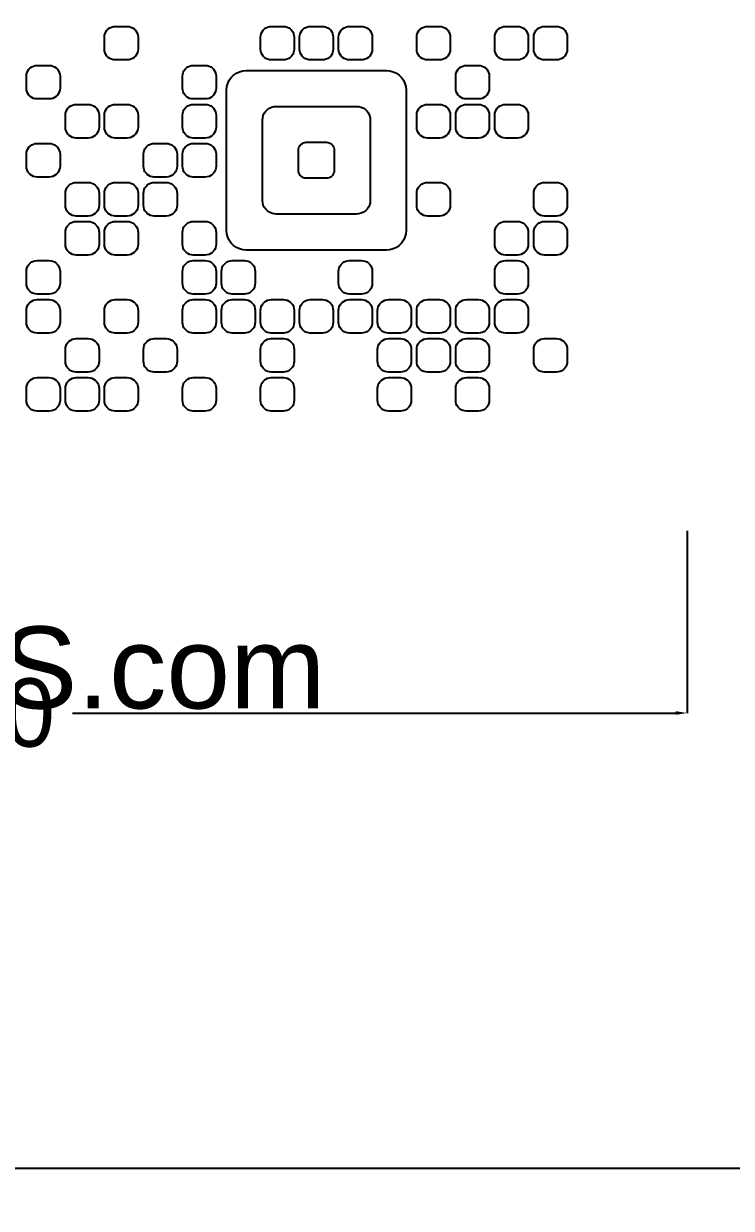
# Model space of a CAD drawing. Header units: metres. Extents: x -4.9 to 92.2, y -33 to 55.
# Drawn here: x 42.93 to 58.47, y -0.88 to 25.14 of the extents above; entities that cross this region are included whole.
import ezdxf
from ezdxf.enums import TextEntityAlignment as Align

# ---------------------------------------------------------------- set-up
doc = ezdxf.new("R2010")
doc.units = ezdxf.units.M
for name, color, linetype in [('CARD', 7, 'Continuous'), ('ENGRAVE', 1, 'Continuous'), ('QR_ALIGN', 1, 'Continuous'), ('QR_DATA', 1, 'Continuous')]:
    doc.layers.add(name, color=color, linetype=linetype)
doc.styles.add('BRAND', font='Arial')
doc.dimstyles.get("Standard").update_dxf_attribs({"dimtxt": 2.5, "dimasz": 2.5, "dimexe": 1.25, "dimexo": 0.625, "dimtad": 1, "dimcen": 2.5, "dimazin": 3, "dimtfac": 1, "dimtmove": 0, "dimatfit": 3})

# ---------------------------------------------------------------- blocks, each defined once
blk = doc.blocks.new('_CLOSEDFILLED')
at = {"color": 0, "linetype": 'BYBLOCK'}
blk.add_solid([(-1, 0.16), (0, 0), (-1, -0.16)], dxfattribs=at)
blk = doc.blocks.new('*D1')
for p, q in [((0, 0), (0, -6)), ((85, 0), (85, -6)), ((0.25, -6), (40.7, -6)), ((44.3, -6), (84.75, -6))]:
    blk.add_line(p, q)
at = {"layer": 'Defpoints'}
for p in [(0, 0), (85, 0), (0, -6)]:
    blk.add_point(p, dxfattribs=at)
at = {"xscale": 0.25, "yscale": 0.25, "rotation": 180}
blk.add_blockref('_CLOSEDFILLED', (0, -6), dxfattribs=at)
at = {"xscale": 0.25, "yscale": 0.25}
blk.add_blockref('_CLOSEDFILLED', (85, -6), dxfattribs=at)
at = {"insert": (42.5, -6), "char_height": 1.8, "attachment_point": 5}
blk.add_mtext('85', dxfattribs=at)
blk = doc.blocks.new('*D3')
for p, q in [((27.5, 14), (27.5, 10)), ((57.5, 14), (57.5, 10)), ((27.75, 10), (41, 10)), ((44, 10), (57.25, 10))]:
    blk.add_line(p, q)
at = {"layer": 'Defpoints'}
for p in [(27.5, 14), (57.5, 14), (27.5, 10)]:
    blk.add_point(p, dxfattribs=at)
at = {"xscale": 0.25, "yscale": 0.25, "rotation": 180}
blk.add_blockref('_CLOSEDFILLED', (27.5, 10), dxfattribs=at)
at = {"xscale": 0.25, "yscale": 0.25}
blk.add_blockref('_CLOSEDFILLED', (57.5, 10), dxfattribs=at)
at = {"insert": (42.5, 10), "char_height": 1.5, "attachment_point": 5}
blk.add_mtext('30', dxfattribs=at)

msp = doc.modelspace()

# ---------------------------------------------------------------- linework, layer by layer
at = {"layer": 'CARD'}
msp.add_lwpolyline([(82.5, 55), (2.5, 55), (2.066, 54.962), (1.645, 54.849), (1.25, 54.665), (0.893, 54.415), (0.585, 54.107), (0.335, 53.75), (0.151, 53.355), (0.038, 52.934), (0, 52.5), (0, 2.5), (0.038, 2.066), (0.151, 1.645), (0.335, 1.25), (0.585, 0.893), (0.893, 0.585), (1.25, 0.335), (1.645, 0.151), (2.066, 0.038), (2.5, 0), (82.5, 0)], dxfattribs=at)
at = {"layer": 'QR_ALIGN'}
for points in [[(50.9, 24.114), (50.974, 24.108), (51.047, 24.088), (51.114, 24.057), (51.175, 24.014), (51.228, 23.961), (51.271, 23.9), (51.303, 23.832), (51.322, 23.76), (51.329, 23.686), (51.329, 20.6), (51.322, 20.526), (51.303, 20.453), (51.271, 20.386), (51.228, 20.325), (51.175, 20.272), (51.114, 20.229), (51.047, 20.197), (50.974, 20.178), (50.9, 20.171), (47.814, 20.171), (47.74, 20.178), (47.668, 20.197), (47.6, 20.229), (47.539, 20.272), (47.486, 20.325), (47.443, 20.386), (47.412, 20.453), (47.392, 20.526), (47.386, 20.6), (47.386, 23.686), (47.392, 23.76), (47.412, 23.832), (47.443, 23.9), (47.486, 23.961), (47.539, 24.014), (47.6, 24.057), (47.668, 24.088), (47.74, 24.108), (47.814, 24.114)], [(50.24, 23.326), (50.292, 23.321), (50.343, 23.308), (50.39, 23.286), (50.433, 23.256), (50.47, 23.219), (50.5, 23.176), (50.522, 23.128), (50.535, 23.078), (50.54, 23.026), (50.54, 21.26), (50.535, 21.208), (50.522, 21.157), (50.5, 21.11), (50.47, 21.067), (50.433, 21.03), (50.39, 21), (50.343, 20.978), (50.292, 20.965), (50.24, 20.96), (48.474, 20.96), (48.422, 20.965), (48.372, 20.978), (48.324, 21), (48.281, 21.03), (48.244, 21.067), (48.214, 21.11), (48.192, 21.157), (48.179, 21.208), (48.174, 21.26), (48.174, 23.026), (48.179, 23.078), (48.192, 23.128), (48.214, 23.176), (48.244, 23.219), (48.281, 23.256), (48.324, 23.286), (48.372, 23.308), (48.422, 23.321), (48.474, 23.326)], [(49.58, 22.537), (49.61, 22.535), (49.639, 22.527), (49.666, 22.514), (49.69, 22.497), (49.711, 22.476), (49.728, 22.451), (49.741, 22.424), (49.749, 22.395), (49.751, 22.366), (49.751, 21.92), (49.749, 21.89), (49.741, 21.861), (49.728, 21.834), (49.711, 21.81), (49.69, 21.789), (49.666, 21.772), (49.639, 21.759), (49.61, 21.751), (49.58, 21.749), (49.134, 21.749), (49.105, 21.751), (49.076, 21.759), (49.049, 21.772), (49.024, 21.789), (49.003, 21.81), (48.986, 21.834), (48.973, 21.861), (48.965, 21.89), (48.963, 21.92), (48.963, 22.366), (48.965, 22.395), (48.973, 22.424), (48.986, 22.451), (49.003, 22.476), (49.024, 22.497), (49.049, 22.514), (49.076, 22.527), (49.105, 22.535), (49.134, 22.537)]]:
    msp.add_lwpolyline(points, close=True, dxfattribs=at)
at = {"layer": 'QR_DATA'}
for points in [[(45.204, 25.083), (45.245, 25.079), (45.285, 25.069), (45.322, 25.051), (45.356, 25.028), (45.385, 24.999), (45.408, 24.965), (45.426, 24.928), (45.436, 24.888), (45.44, 24.847), (45.44, 24.582), (45.436, 24.541), (45.426, 24.501), (45.408, 24.464), (45.385, 24.43), (45.356, 24.401), (45.322, 24.377), (45.285, 24.36), (45.245, 24.349), (45.204, 24.346), (44.939, 24.346), (44.898, 24.349), (44.858, 24.36), (44.821, 24.377), (44.787, 24.401), (44.758, 24.43), (44.734, 24.464), (44.717, 24.501), (44.706, 24.541), (44.703, 24.582), (44.703, 24.847), (44.706, 24.888), (44.717, 24.928), (44.734, 24.965), (44.758, 24.999), (44.787, 25.028), (44.821, 25.051), (44.858, 25.069), (44.898, 25.079), (44.939, 25.083)], [(48.633, 25.083), (48.674, 25.079), (48.713, 25.069), (48.751, 25.051), (48.784, 25.028), (48.813, 24.999), (48.837, 24.965), (48.854, 24.928), (48.865, 24.888), (48.869, 24.847), (48.869, 24.582), (48.865, 24.541), (48.854, 24.501), (48.837, 24.464), (48.813, 24.43), (48.784, 24.401), (48.751, 24.377), (48.713, 24.36), (48.674, 24.349), (48.633, 24.346), (48.367, 24.346), (48.326, 24.349), (48.287, 24.36), (48.249, 24.377), (48.216, 24.401), (48.187, 24.43), (48.163, 24.464), (48.146, 24.501), (48.135, 24.541), (48.131, 24.582), (48.131, 24.847), (48.135, 24.888), (48.146, 24.928), (48.163, 24.965), (48.187, 24.999), (48.216, 25.028), (48.249, 25.051), (48.287, 25.069), (48.326, 25.079), (48.367, 25.083)], [(49.49, 25.083), (49.531, 25.079), (49.571, 25.069), (49.608, 25.051), (49.641, 25.028), (49.671, 24.999), (49.694, 24.965), (49.711, 24.928), (49.722, 24.888), (49.726, 24.847), (49.726, 24.582), (49.722, 24.541), (49.711, 24.501), (49.694, 24.464), (49.671, 24.43), (49.641, 24.401), (49.608, 24.377), (49.571, 24.36), (49.531, 24.349), (49.49, 24.346), (49.224, 24.346), (49.183, 24.349), (49.144, 24.36), (49.107, 24.377), (49.073, 24.401), (49.044, 24.43), (49.02, 24.464), (49.003, 24.501), (48.992, 24.541), (48.989, 24.582), (48.989, 24.847), (48.992, 24.888), (49.003, 24.928), (49.02, 24.965), (49.044, 24.999), (49.073, 25.028), (49.107, 25.051), (49.144, 25.069), (49.183, 25.079), (49.224, 25.083)], [(50.347, 25.083), (50.388, 25.079), (50.428, 25.069), (50.465, 25.051), (50.499, 25.028), (50.528, 24.999), (50.551, 24.965), (50.569, 24.928), (50.579, 24.888), (50.583, 24.847), (50.583, 24.582), (50.579, 24.541), (50.569, 24.501), (50.551, 24.464), (50.528, 24.43), (50.499, 24.401), (50.465, 24.377), (50.428, 24.36), (50.388, 24.349), (50.347, 24.346), (50.082, 24.346), (50.041, 24.349), (50.001, 24.36), (49.964, 24.377), (49.93, 24.401), (49.901, 24.43), (49.877, 24.464), (49.86, 24.501), (49.849, 24.541), (49.846, 24.582), (49.846, 24.847), (49.849, 24.888), (49.86, 24.928), (49.877, 24.965), (49.901, 24.999), (49.93, 25.028), (49.964, 25.051), (50.001, 25.069), (50.041, 25.079), (50.082, 25.083)], [(52.061, 25.083), (52.102, 25.079), (52.142, 25.069), (52.179, 25.051), (52.213, 25.028), (52.242, 24.999), (52.266, 24.965), (52.283, 24.928), (52.294, 24.888), (52.297, 24.847), (52.297, 24.582), (52.294, 24.541), (52.283, 24.501), (52.266, 24.464), (52.242, 24.43), (52.213, 24.401), (52.179, 24.377), (52.142, 24.36), (52.102, 24.349), (52.061, 24.346), (51.796, 24.346), (51.755, 24.349), (51.715, 24.36), (51.678, 24.377), (51.644, 24.401), (51.615, 24.43), (51.592, 24.464), (51.574, 24.501), (51.564, 24.541), (51.56, 24.582), (51.56, 24.847), (51.564, 24.888), (51.574, 24.928), (51.592, 24.965), (51.615, 24.999), (51.644, 25.028), (51.678, 25.051), (51.715, 25.069), (51.755, 25.079), (51.796, 25.083)], [(53.776, 25.083), (53.817, 25.079), (53.856, 25.069), (53.893, 25.051), (53.927, 25.028), (53.956, 24.999), (53.98, 24.965), (53.997, 24.928), (54.008, 24.888), (54.011, 24.847), (54.011, 24.582), (54.008, 24.541), (53.997, 24.501), (53.98, 24.464), (53.956, 24.43), (53.927, 24.401), (53.893, 24.377), (53.856, 24.36), (53.817, 24.349), (53.776, 24.346), (53.51, 24.346), (53.469, 24.349), (53.429, 24.36), (53.392, 24.377), (53.359, 24.401), (53.329, 24.43), (53.306, 24.464), (53.289, 24.501), (53.278, 24.541), (53.274, 24.582), (53.274, 24.847), (53.278, 24.888), (53.289, 24.928), (53.306, 24.965), (53.329, 24.999), (53.359, 25.028), (53.392, 25.051), (53.429, 25.069), (53.469, 25.079), (53.51, 25.083)], [(54.633, 25.083), (54.674, 25.079), (54.713, 25.069), (54.751, 25.051), (54.784, 25.028), (54.813, 24.999), (54.837, 24.965), (54.854, 24.928), (54.865, 24.888), (54.869, 24.847), (54.869, 24.582), (54.865, 24.541), (54.854, 24.501), (54.837, 24.464), (54.813, 24.43), (54.784, 24.401), (54.751, 24.377), (54.713, 24.36), (54.674, 24.349), (54.633, 24.346), (54.367, 24.346), (54.326, 24.349), (54.287, 24.36), (54.249, 24.377), (54.216, 24.401), (54.187, 24.43), (54.163, 24.464), (54.146, 24.501), (54.135, 24.541), (54.131, 24.582), (54.131, 24.847), (54.135, 24.888), (54.146, 24.928), (54.163, 24.965), (54.187, 24.999), (54.216, 25.028), (54.249, 25.051), (54.287, 25.069), (54.326, 25.079), (54.367, 25.083)], [(43.49, 24.226), (43.531, 24.222), (43.571, 24.211), (43.608, 24.194), (43.641, 24.171), (43.671, 24.141), (43.694, 24.108), (43.711, 24.071), (43.722, 24.031), (43.726, 23.99), (43.726, 23.724), (43.722, 23.683), (43.711, 23.644), (43.694, 23.607), (43.671, 23.573), (43.641, 23.544), (43.608, 23.52), (43.571, 23.503), (43.531, 23.492), (43.49, 23.489), (43.224, 23.489), (43.183, 23.492), (43.144, 23.503), (43.107, 23.52), (43.073, 23.544), (43.044, 23.573), (43.02, 23.607), (43.003, 23.644), (42.992, 23.683), (42.989, 23.724), (42.989, 23.99), (42.992, 24.031), (43.003, 24.071), (43.02, 24.108), (43.044, 24.141), (43.073, 24.171), (43.107, 24.194), (43.144, 24.211), (43.183, 24.222), (43.224, 24.226)], [(46.918, 24.226), (46.959, 24.222), (46.999, 24.211), (47.036, 24.194), (47.07, 24.171), (47.099, 24.141), (47.123, 24.108), (47.14, 24.071), (47.151, 24.031), (47.154, 23.99), (47.154, 23.724), (47.151, 23.683), (47.14, 23.644), (47.123, 23.607), (47.099, 23.573), (47.07, 23.544), (47.036, 23.52), (46.999, 23.503), (46.959, 23.492), (46.918, 23.489), (46.653, 23.489), (46.612, 23.492), (46.572, 23.503), (46.535, 23.52), (46.501, 23.544), (46.472, 23.573), (46.449, 23.607), (46.431, 23.644), (46.421, 23.683), (46.417, 23.724), (46.417, 23.99), (46.421, 24.031), (46.431, 24.071), (46.449, 24.108), (46.472, 24.141), (46.501, 24.171), (46.535, 24.194), (46.572, 24.211), (46.612, 24.222), (46.653, 24.226)], [(52.918, 24.226), (52.959, 24.222), (52.999, 24.211), (53.036, 24.194), (53.07, 24.171), (53.099, 24.141), (53.123, 24.108), (53.14, 24.071), (53.151, 24.031), (53.154, 23.99), (53.154, 23.724), (53.151, 23.683), (53.14, 23.644), (53.123, 23.607), (53.099, 23.573), (53.07, 23.544), (53.036, 23.52), (52.999, 23.503), (52.959, 23.492), (52.918, 23.489), (52.653, 23.489), (52.612, 23.492), (52.572, 23.503), (52.535, 23.52), (52.501, 23.544), (52.472, 23.573), (52.449, 23.607), (52.431, 23.644), (52.421, 23.683), (52.417, 23.724), (52.417, 23.99), (52.421, 24.031), (52.431, 24.071), (52.449, 24.108), (52.472, 24.141), (52.501, 24.171), (52.535, 24.194), (52.572, 24.211), (52.612, 24.222), (52.653, 24.226)], [(44.347, 23.369), (44.388, 23.365), (44.428, 23.354), (44.465, 23.337), (44.499, 23.313), (44.528, 23.284), (44.551, 23.251), (44.569, 23.213), (44.579, 23.174), (44.583, 23.133), (44.583, 22.867), (44.579, 22.826), (44.569, 22.787), (44.551, 22.749), (44.528, 22.716), (44.499, 22.687), (44.465, 22.663), (44.428, 22.646), (44.388, 22.635), (44.347, 22.631), (44.082, 22.631), (44.041, 22.635), (44.001, 22.646), (43.964, 22.663), (43.93, 22.687), (43.901, 22.716), (43.877, 22.749), (43.86, 22.787), (43.849, 22.826), (43.846, 22.867), (43.846, 23.133), (43.849, 23.174), (43.86, 23.213), (43.877, 23.251), (43.901, 23.284), (43.93, 23.313), (43.964, 23.337), (44.001, 23.354), (44.041, 23.365), (44.082, 23.369)], [(45.204, 23.369), (45.245, 23.365), (45.285, 23.354), (45.322, 23.337), (45.356, 23.313), (45.385, 23.284), (45.408, 23.251), (45.426, 23.213), (45.436, 23.174), (45.44, 23.133), (45.44, 22.867), (45.436, 22.826), (45.426, 22.787), (45.408, 22.749), (45.385, 22.716), (45.356, 22.687), (45.322, 22.663), (45.285, 22.646), (45.245, 22.635), (45.204, 22.631), (44.939, 22.631), (44.898, 22.635), (44.858, 22.646), (44.821, 22.663), (44.787, 22.687), (44.758, 22.716), (44.734, 22.749), (44.717, 22.787), (44.706, 22.826), (44.703, 22.867), (44.703, 23.133), (44.706, 23.174), (44.717, 23.213), (44.734, 23.251), (44.758, 23.284), (44.787, 23.313), (44.821, 23.337), (44.858, 23.354), (44.898, 23.365), (44.939, 23.369)], [(46.918, 23.369), (46.959, 23.365), (46.999, 23.354), (47.036, 23.337), (47.07, 23.313), (47.099, 23.284), (47.123, 23.251), (47.14, 23.213), (47.151, 23.174), (47.154, 23.133), (47.154, 22.867), (47.151, 22.826), (47.14, 22.787), (47.123, 22.749), (47.099, 22.716), (47.07, 22.687), (47.036, 22.663), (46.999, 22.646), (46.959, 22.635), (46.918, 22.631), (46.653, 22.631), (46.612, 22.635), (46.572, 22.646), (46.535, 22.663), (46.501, 22.687), (46.472, 22.716), (46.449, 22.749), (46.431, 22.787), (46.421, 22.826), (46.417, 22.867), (46.417, 23.133), (46.421, 23.174), (46.431, 23.213), (46.449, 23.251), (46.472, 23.284), (46.501, 23.313), (46.535, 23.337), (46.572, 23.354), (46.612, 23.365), (46.653, 23.369)], [(52.061, 23.369), (52.102, 23.365), (52.142, 23.354), (52.179, 23.337), (52.213, 23.313), (52.242, 23.284), (52.266, 23.251), (52.283, 23.213), (52.294, 23.174), (52.297, 23.133), (52.297, 22.867), (52.294, 22.826), (52.283, 22.787), (52.266, 22.749), (52.242, 22.716), (52.213, 22.687), (52.179, 22.663), (52.142, 22.646), (52.102, 22.635), (52.061, 22.631), (51.796, 22.631), (51.755, 22.635), (51.715, 22.646), (51.678, 22.663), (51.644, 22.687), (51.615, 22.716), (51.592, 22.749), (51.574, 22.787), (51.564, 22.826), (51.56, 22.867), (51.56, 23.133), (51.564, 23.174), (51.574, 23.213), (51.592, 23.251), (51.615, 23.284), (51.644, 23.313), (51.678, 23.337), (51.715, 23.354), (51.755, 23.365), (51.796, 23.369)], [(52.918, 23.369), (52.959, 23.365), (52.999, 23.354), (53.036, 23.337), (53.07, 23.313), (53.099, 23.284), (53.123, 23.251), (53.14, 23.213), (53.151, 23.174), (53.154, 23.133), (53.154, 22.867), (53.151, 22.826), (53.14, 22.787), (53.123, 22.749), (53.099, 22.716), (53.07, 22.687), (53.036, 22.663), (52.999, 22.646), (52.959, 22.635), (52.918, 22.631), (52.653, 22.631), (52.612, 22.635), (52.572, 22.646), (52.535, 22.663), (52.501, 22.687), (52.472, 22.716), (52.449, 22.749), (52.431, 22.787), (52.421, 22.826), (52.417, 22.867), (52.417, 23.133), (52.421, 23.174), (52.431, 23.213), (52.449, 23.251), (52.472, 23.284), (52.501, 23.313), (52.535, 23.337), (52.572, 23.354), (52.612, 23.365), (52.653, 23.369)], [(53.776, 23.369), (53.817, 23.365), (53.856, 23.354), (53.893, 23.337), (53.927, 23.313), (53.956, 23.284), (53.98, 23.251), (53.997, 23.213), (54.008, 23.174), (54.011, 23.133), (54.011, 22.867), (54.008, 22.826), (53.997, 22.787), (53.98, 22.749), (53.956, 22.716), (53.927, 22.687), (53.893, 22.663), (53.856, 22.646), (53.817, 22.635), (53.776, 22.631), (53.51, 22.631), (53.469, 22.635), (53.429, 22.646), (53.392, 22.663), (53.359, 22.687), (53.329, 22.716), (53.306, 22.749), (53.289, 22.787), (53.278, 22.826), (53.274, 22.867), (53.274, 23.133), (53.278, 23.174), (53.289, 23.213), (53.306, 23.251), (53.329, 23.284), (53.359, 23.313), (53.392, 23.337), (53.429, 23.354), (53.469, 23.365), (53.51, 23.369)], [(43.49, 22.511), (43.531, 22.508), (43.571, 22.497), (43.608, 22.48), (43.641, 22.456), (43.671, 22.427), (43.694, 22.393), (43.711, 22.356), (43.722, 22.317), (43.726, 22.276), (43.726, 22.01), (43.722, 21.969), (43.711, 21.929), (43.694, 21.892), (43.671, 21.859), (43.641, 21.829), (43.608, 21.806), (43.571, 21.789), (43.531, 21.778), (43.49, 21.774), (43.224, 21.774), (43.183, 21.778), (43.144, 21.789), (43.107, 21.806), (43.073, 21.829), (43.044, 21.859), (43.02, 21.892), (43.003, 21.929), (42.992, 21.969), (42.989, 22.01), (42.989, 22.276), (42.992, 22.317), (43.003, 22.356), (43.02, 22.393), (43.044, 22.427), (43.073, 22.456), (43.107, 22.48), (43.144, 22.497), (43.183, 22.508), (43.224, 22.511)], [(46.061, 22.511), (46.102, 22.508), (46.142, 22.497), (46.179, 22.48), (46.213, 22.456), (46.242, 22.427), (46.266, 22.393), (46.283, 22.356), (46.294, 22.317), (46.297, 22.276), (46.297, 22.01), (46.294, 21.969), (46.283, 21.929), (46.266, 21.892), (46.242, 21.859), (46.213, 21.829), (46.179, 21.806), (46.142, 21.789), (46.102, 21.778), (46.061, 21.774), (45.796, 21.774), (45.755, 21.778), (45.715, 21.789), (45.678, 21.806), (45.644, 21.829), (45.615, 21.859), (45.592, 21.892), (45.574, 21.929), (45.564, 21.969), (45.56, 22.01), (45.56, 22.276), (45.564, 22.317), (45.574, 22.356), (45.592, 22.393), (45.615, 22.427), (45.644, 22.456), (45.678, 22.48), (45.715, 22.497), (45.755, 22.508), (45.796, 22.511)], [(46.918, 22.511), (46.959, 22.508), (46.999, 22.497), (47.036, 22.48), (47.07, 22.456), (47.099, 22.427), (47.123, 22.393), (47.14, 22.356), (47.151, 22.317), (47.154, 22.276), (47.154, 22.01), (47.151, 21.969), (47.14, 21.929), (47.123, 21.892), (47.099, 21.859), (47.07, 21.829), (47.036, 21.806), (46.999, 21.789), (46.959, 21.778), (46.918, 21.774), (46.653, 21.774), (46.612, 21.778), (46.572, 21.789), (46.535, 21.806), (46.501, 21.829), (46.472, 21.859), (46.449, 21.892), (46.431, 21.929), (46.421, 21.969), (46.417, 22.01), (46.417, 22.276), (46.421, 22.317), (46.431, 22.356), (46.449, 22.393), (46.472, 22.427), (46.501, 22.456), (46.535, 22.48), (46.572, 22.497), (46.612, 22.508), (46.653, 22.511)], [(44.347, 21.654), (44.388, 21.651), (44.428, 21.64), (44.465, 21.623), (44.499, 21.599), (44.528, 21.57), (44.551, 21.536), (44.569, 21.499), (44.579, 21.459), (44.583, 21.418), (44.583, 21.153), (44.579, 21.112), (44.569, 21.072), (44.551, 21.035), (44.528, 21.001), (44.499, 20.972), (44.465, 20.949), (44.428, 20.931), (44.388, 20.921), (44.347, 20.917), (44.082, 20.917), (44.041, 20.921), (44.001, 20.931), (43.964, 20.949), (43.93, 20.972), (43.901, 21.001), (43.877, 21.035), (43.86, 21.072), (43.849, 21.112), (43.846, 21.153), (43.846, 21.418), (43.849, 21.459), (43.86, 21.499), (43.877, 21.536), (43.901, 21.57), (43.93, 21.599), (43.964, 21.623), (44.001, 21.64), (44.041, 21.651), (44.082, 21.654)], [(45.204, 21.654), (45.245, 21.651), (45.285, 21.64), (45.322, 21.623), (45.356, 21.599), (45.385, 21.57), (45.408, 21.536), (45.426, 21.499), (45.436, 21.459), (45.44, 21.418), (45.44, 21.153), (45.436, 21.112), (45.426, 21.072), (45.408, 21.035), (45.385, 21.001), (45.356, 20.972), (45.322, 20.949), (45.285, 20.931), (45.245, 20.921), (45.204, 20.917), (44.939, 20.917), (44.898, 20.921), (44.858, 20.931), (44.821, 20.949), (44.787, 20.972), (44.758, 21.001), (44.734, 21.035), (44.717, 21.072), (44.706, 21.112), (44.703, 21.153), (44.703, 21.418), (44.706, 21.459), (44.717, 21.499), (44.734, 21.536), (44.758, 21.57), (44.787, 21.599), (44.821, 21.623), (44.858, 21.64), (44.898, 21.651), (44.939, 21.654)], [(46.061, 21.654), (46.102, 21.651), (46.142, 21.64), (46.179, 21.623), (46.213, 21.599), (46.242, 21.57), (46.266, 21.536), (46.283, 21.499), (46.294, 21.459), (46.297, 21.418), (46.297, 21.153), (46.294, 21.112), (46.283, 21.072), (46.266, 21.035), (46.242, 21.001), (46.213, 20.972), (46.179, 20.949), (46.142, 20.931), (46.102, 20.921), (46.061, 20.917), (45.796, 20.917), (45.755, 20.921), (45.715, 20.931), (45.678, 20.949), (45.644, 20.972), (45.615, 21.001), (45.592, 21.035), (45.574, 21.072), (45.564, 21.112), (45.56, 21.153), (45.56, 21.418), (45.564, 21.459), (45.574, 21.499), (45.592, 21.536), (45.615, 21.57), (45.644, 21.599), (45.678, 21.623), (45.715, 21.64), (45.755, 21.651), (45.796, 21.654)], [(52.061, 21.654), (52.102, 21.651), (52.142, 21.64), (52.179, 21.623), (52.213, 21.599), (52.242, 21.57), (52.266, 21.536), (52.283, 21.499), (52.294, 21.459), (52.297, 21.418), (52.297, 21.153), (52.294, 21.112), (52.283, 21.072), (52.266, 21.035), (52.242, 21.001), (52.213, 20.972), (52.179, 20.949), (52.142, 20.931), (52.102, 20.921), (52.061, 20.917), (51.796, 20.917), (51.755, 20.921), (51.715, 20.931), (51.678, 20.949), (51.644, 20.972), (51.615, 21.001), (51.592, 21.035), (51.574, 21.072), (51.564, 21.112), (51.56, 21.153), (51.56, 21.418), (51.564, 21.459), (51.574, 21.499), (51.592, 21.536), (51.615, 21.57), (51.644, 21.599), (51.678, 21.623), (51.715, 21.64), (51.755, 21.651), (51.796, 21.654)], [(54.633, 21.654), (54.674, 21.651), (54.713, 21.64), (54.751, 21.623), (54.784, 21.599), (54.813, 21.57), (54.837, 21.536), (54.854, 21.499), (54.865, 21.459), (54.869, 21.418), (54.869, 21.153), (54.865, 21.112), (54.854, 21.072), (54.837, 21.035), (54.813, 21.001), (54.784, 20.972), (54.751, 20.949), (54.713, 20.931), (54.674, 20.921), (54.633, 20.917), (54.367, 20.917), (54.326, 20.921), (54.287, 20.931), (54.249, 20.949), (54.216, 20.972), (54.187, 21.001), (54.163, 21.035), (54.146, 21.072), (54.135, 21.112), (54.131, 21.153), (54.131, 21.418), (54.135, 21.459), (54.146, 21.499), (54.163, 21.536), (54.187, 21.57), (54.216, 21.599), (54.249, 21.623), (54.287, 21.64), (54.326, 21.651), (54.367, 21.654)], [(44.347, 20.797), (44.388, 20.794), (44.428, 20.783), (44.465, 20.766), (44.499, 20.742), (44.528, 20.713), (44.551, 20.679), (44.569, 20.642), (44.579, 20.602), (44.583, 20.561), (44.583, 20.296), (44.579, 20.255), (44.569, 20.215), (44.551, 20.178), (44.528, 20.144), (44.499, 20.115), (44.465, 20.092), (44.428, 20.074), (44.388, 20.064), (44.347, 20.06), (44.082, 20.06), (44.041, 20.064), (44.001, 20.074), (43.964, 20.092), (43.93, 20.115), (43.901, 20.144), (43.877, 20.178), (43.86, 20.215), (43.849, 20.255), (43.846, 20.296), (43.846, 20.561), (43.849, 20.602), (43.86, 20.642), (43.877, 20.679), (43.901, 20.713), (43.93, 20.742), (43.964, 20.766), (44.001, 20.783), (44.041, 20.794), (44.082, 20.797)], [(45.204, 20.797), (45.245, 20.794), (45.285, 20.783), (45.322, 20.766), (45.356, 20.742), (45.385, 20.713), (45.408, 20.679), (45.426, 20.642), (45.436, 20.602), (45.44, 20.561), (45.44, 20.296), (45.436, 20.255), (45.426, 20.215), (45.408, 20.178), (45.385, 20.144), (45.356, 20.115), (45.322, 20.092), (45.285, 20.074), (45.245, 20.064), (45.204, 20.06), (44.939, 20.06), (44.898, 20.064), (44.858, 20.074), (44.821, 20.092), (44.787, 20.115), (44.758, 20.144), (44.734, 20.178), (44.717, 20.215), (44.706, 20.255), (44.703, 20.296), (44.703, 20.561), (44.706, 20.602), (44.717, 20.642), (44.734, 20.679), (44.758, 20.713), (44.787, 20.742), (44.821, 20.766), (44.858, 20.783), (44.898, 20.794), (44.939, 20.797)], [(46.918, 20.797), (46.959, 20.794), (46.999, 20.783), (47.036, 20.766), (47.07, 20.742), (47.099, 20.713), (47.123, 20.679), (47.14, 20.642), (47.151, 20.602), (47.154, 20.561), (47.154, 20.296), (47.151, 20.255), (47.14, 20.215), (47.123, 20.178), (47.099, 20.144), (47.07, 20.115), (47.036, 20.092), (46.999, 20.074), (46.959, 20.064), (46.918, 20.06), (46.653, 20.06), (46.612, 20.064), (46.572, 20.074), (46.535, 20.092), (46.501, 20.115), (46.472, 20.144), (46.449, 20.178), (46.431, 20.215), (46.421, 20.255), (46.417, 20.296), (46.417, 20.561), (46.421, 20.602), (46.431, 20.642), (46.449, 20.679), (46.472, 20.713), (46.501, 20.742), (46.535, 20.766), (46.572, 20.783), (46.612, 20.794), (46.653, 20.797)], [(53.776, 20.797), (53.817, 20.794), (53.856, 20.783), (53.893, 20.766), (53.927, 20.742), (53.956, 20.713), (53.98, 20.679), (53.997, 20.642), (54.008, 20.602), (54.011, 20.561), (54.011, 20.296), (54.008, 20.255), (53.997, 20.215), (53.98, 20.178), (53.956, 20.144), (53.927, 20.115), (53.893, 20.092), (53.856, 20.074), (53.817, 20.064), (53.776, 20.06), (53.51, 20.06), (53.469, 20.064), (53.429, 20.074), (53.392, 20.092), (53.359, 20.115), (53.329, 20.144), (53.306, 20.178), (53.289, 20.215), (53.278, 20.255), (53.274, 20.296), (53.274, 20.561), (53.278, 20.602), (53.289, 20.642), (53.306, 20.679), (53.329, 20.713), (53.359, 20.742), (53.392, 20.766), (53.429, 20.783), (53.469, 20.794), (53.51, 20.797)], [(54.633, 20.797), (54.674, 20.794), (54.713, 20.783), (54.751, 20.766), (54.784, 20.742), (54.813, 20.713), (54.837, 20.679), (54.854, 20.642), (54.865, 20.602), (54.869, 20.561), (54.869, 20.296), (54.865, 20.255), (54.854, 20.215), (54.837, 20.178), (54.813, 20.144), (54.784, 20.115), (54.751, 20.092), (54.713, 20.074), (54.674, 20.064), (54.633, 20.06), (54.367, 20.06), (54.326, 20.064), (54.287, 20.074), (54.249, 20.092), (54.216, 20.115), (54.187, 20.144), (54.163, 20.178), (54.146, 20.215), (54.135, 20.255), (54.131, 20.296), (54.131, 20.561), (54.135, 20.602), (54.146, 20.642), (54.163, 20.679), (54.187, 20.713), (54.216, 20.742), (54.249, 20.766), (54.287, 20.783), (54.326, 20.794), (54.367, 20.797)], [(43.49, 19.94), (43.531, 19.936), (43.571, 19.926), (43.608, 19.908), (43.641, 19.885), (43.671, 19.856), (43.694, 19.822), (43.711, 19.785), (43.722, 19.745), (43.726, 19.704), (43.726, 19.439), (43.722, 19.398), (43.711, 19.358), (43.694, 19.321), (43.671, 19.287), (43.641, 19.258), (43.608, 19.234), (43.571, 19.217), (43.531, 19.206), (43.49, 19.203), (43.224, 19.203), (43.183, 19.206), (43.144, 19.217), (43.107, 19.234), (43.073, 19.258), (43.044, 19.287), (43.02, 19.321), (43.003, 19.358), (42.992, 19.398), (42.989, 19.439), (42.989, 19.704), (42.992, 19.745), (43.003, 19.785), (43.02, 19.822), (43.044, 19.856), (43.073, 19.885), (43.107, 19.908), (43.144, 19.926), (43.183, 19.936), (43.224, 19.94)], [(46.918, 19.94), (46.959, 19.936), (46.999, 19.926), (47.036, 19.908), (47.07, 19.885), (47.099, 19.856), (47.123, 19.822), (47.14, 19.785), (47.151, 19.745), (47.154, 19.704), (47.154, 19.439), (47.151, 19.398), (47.14, 19.358), (47.123, 19.321), (47.099, 19.287), (47.07, 19.258), (47.036, 19.234), (46.999, 19.217), (46.959, 19.206), (46.918, 19.203), (46.653, 19.203), (46.612, 19.206), (46.572, 19.217), (46.535, 19.234), (46.501, 19.258), (46.472, 19.287), (46.449, 19.321), (46.431, 19.358), (46.421, 19.398), (46.417, 19.439), (46.417, 19.704), (46.421, 19.745), (46.431, 19.785), (46.449, 19.822), (46.472, 19.856), (46.501, 19.885), (46.535, 19.908), (46.572, 19.926), (46.612, 19.936), (46.653, 19.94)], [(47.776, 19.94), (47.817, 19.936), (47.856, 19.926), (47.893, 19.908), (47.927, 19.885), (47.956, 19.856), (47.98, 19.822), (47.997, 19.785), (48.008, 19.745), (48.011, 19.704), (48.011, 19.439), (48.008, 19.398), (47.997, 19.358), (47.98, 19.321), (47.956, 19.287), (47.927, 19.258), (47.893, 19.234), (47.856, 19.217), (47.817, 19.206), (47.776, 19.203), (47.51, 19.203), (47.469, 19.206), (47.429, 19.217), (47.392, 19.234), (47.359, 19.258), (47.329, 19.287), (47.306, 19.321), (47.289, 19.358), (47.278, 19.398), (47.274, 19.439), (47.274, 19.704), (47.278, 19.745), (47.289, 19.785), (47.306, 19.822), (47.329, 19.856), (47.359, 19.885), (47.392, 19.908), (47.429, 19.926), (47.469, 19.936), (47.51, 19.94)], [(50.347, 19.94), (50.388, 19.936), (50.428, 19.926), (50.465, 19.908), (50.499, 19.885), (50.528, 19.856), (50.551, 19.822), (50.569, 19.785), (50.579, 19.745), (50.583, 19.704), (50.583, 19.439), (50.579, 19.398), (50.569, 19.358), (50.551, 19.321), (50.528, 19.287), (50.499, 19.258), (50.465, 19.234), (50.428, 19.217), (50.388, 19.206), (50.347, 19.203), (50.082, 19.203), (50.041, 19.206), (50.001, 19.217), (49.964, 19.234), (49.93, 19.258), (49.901, 19.287), (49.877, 19.321), (49.86, 19.358), (49.849, 19.398), (49.846, 19.439), (49.846, 19.704), (49.849, 19.745), (49.86, 19.785), (49.877, 19.822), (49.901, 19.856), (49.93, 19.885), (49.964, 19.908), (50.001, 19.926), (50.041, 19.936), (50.082, 19.94)], [(53.776, 19.94), (53.817, 19.936), (53.856, 19.926), (53.893, 19.908), (53.927, 19.885), (53.956, 19.856), (53.98, 19.822), (53.997, 19.785), (54.008, 19.745), (54.011, 19.704), (54.011, 19.439), (54.008, 19.398), (53.997, 19.358), (53.98, 19.321), (53.956, 19.287), (53.927, 19.258), (53.893, 19.234), (53.856, 19.217), (53.817, 19.206), (53.776, 19.203), (53.51, 19.203), (53.469, 19.206), (53.429, 19.217), (53.392, 19.234), (53.359, 19.258), (53.329, 19.287), (53.306, 19.321), (53.289, 19.358), (53.278, 19.398), (53.274, 19.439), (53.274, 19.704), (53.278, 19.745), (53.289, 19.785), (53.306, 19.822), (53.329, 19.856), (53.359, 19.885), (53.392, 19.908), (53.429, 19.926), (53.469, 19.936), (53.51, 19.94)], [(43.49, 19.083), (43.531, 19.079), (43.571, 19.069), (43.608, 19.051), (43.641, 19.028), (43.671, 18.999), (43.694, 18.965), (43.711, 18.928), (43.722, 18.888), (43.726, 18.847), (43.726, 18.582), (43.722, 18.541), (43.711, 18.501), (43.694, 18.464), (43.671, 18.43), (43.641, 18.401), (43.608, 18.377), (43.571, 18.36), (43.531, 18.349), (43.49, 18.346), (43.224, 18.346), (43.183, 18.349), (43.144, 18.36), (43.107, 18.377), (43.073, 18.401), (43.044, 18.43), (43.02, 18.464), (43.003, 18.501), (42.992, 18.541), (42.989, 18.582), (42.989, 18.847), (42.992, 18.888), (43.003, 18.928), (43.02, 18.965), (43.044, 18.999), (43.073, 19.028), (43.107, 19.051), (43.144, 19.069), (43.183, 19.079), (43.224, 19.083)], [(45.204, 19.083), (45.245, 19.079), (45.285, 19.069), (45.322, 19.051), (45.356, 19.028), (45.385, 18.999), (45.408, 18.965), (45.426, 18.928), (45.436, 18.888), (45.44, 18.847), (45.44, 18.582), (45.436, 18.541), (45.426, 18.501), (45.408, 18.464), (45.385, 18.43), (45.356, 18.401), (45.322, 18.377), (45.285, 18.36), (45.245, 18.349), (45.204, 18.346), (44.939, 18.346), (44.898, 18.349), (44.858, 18.36), (44.821, 18.377), (44.787, 18.401), (44.758, 18.43), (44.734, 18.464), (44.717, 18.501), (44.706, 18.541), (44.703, 18.582), (44.703, 18.847), (44.706, 18.888), (44.717, 18.928), (44.734, 18.965), (44.758, 18.999), (44.787, 19.028), (44.821, 19.051), (44.858, 19.069), (44.898, 19.079), (44.939, 19.083)], [(46.918, 19.083), (46.959, 19.079), (46.999, 19.069), (47.036, 19.051), (47.07, 19.028), (47.099, 18.999), (47.123, 18.965), (47.14, 18.928), (47.151, 18.888), (47.154, 18.847), (47.154, 18.582), (47.151, 18.541), (47.14, 18.501), (47.123, 18.464), (47.099, 18.43), (47.07, 18.401), (47.036, 18.377), (46.999, 18.36), (46.959, 18.349), (46.918, 18.346), (46.653, 18.346), (46.612, 18.349), (46.572, 18.36), (46.535, 18.377), (46.501, 18.401), (46.472, 18.43), (46.449, 18.464), (46.431, 18.501), (46.421, 18.541), (46.417, 18.582), (46.417, 18.847), (46.421, 18.888), (46.431, 18.928), (46.449, 18.965), (46.472, 18.999), (46.501, 19.028), (46.535, 19.051), (46.572, 19.069), (46.612, 19.079), (46.653, 19.083)], [(47.776, 19.083), (47.817, 19.079), (47.856, 19.069), (47.893, 19.051), (47.927, 19.028), (47.956, 18.999), (47.98, 18.965), (47.997, 18.928), (48.008, 18.888), (48.011, 18.847), (48.011, 18.582), (48.008, 18.541), (47.997, 18.501), (47.98, 18.464), (47.956, 18.43), (47.927, 18.401), (47.893, 18.377), (47.856, 18.36), (47.817, 18.349), (47.776, 18.346), (47.51, 18.346), (47.469, 18.349), (47.429, 18.36), (47.392, 18.377), (47.359, 18.401), (47.329, 18.43), (47.306, 18.464), (47.289, 18.501), (47.278, 18.541), (47.274, 18.582), (47.274, 18.847), (47.278, 18.888), (47.289, 18.928), (47.306, 18.965), (47.329, 18.999), (47.359, 19.028), (47.392, 19.051), (47.429, 19.069), (47.469, 19.079), (47.51, 19.083)], [(48.633, 19.083), (48.674, 19.079), (48.713, 19.069), (48.751, 19.051), (48.784, 19.028), (48.813, 18.999), (48.837, 18.965), (48.854, 18.928), (48.865, 18.888), (48.869, 18.847), (48.869, 18.582), (48.865, 18.541), (48.854, 18.501), (48.837, 18.464), (48.813, 18.43), (48.784, 18.401), (48.751, 18.377), (48.713, 18.36), (48.674, 18.349), (48.633, 18.346), (48.367, 18.346), (48.326, 18.349), (48.287, 18.36), (48.249, 18.377), (48.216, 18.401), (48.187, 18.43), (48.163, 18.464), (48.146, 18.501), (48.135, 18.541), (48.131, 18.582), (48.131, 18.847), (48.135, 18.888), (48.146, 18.928), (48.163, 18.965), (48.187, 18.999), (48.216, 19.028), (48.249, 19.051), (48.287, 19.069), (48.326, 19.079), (48.367, 19.083)], [(49.49, 19.083), (49.531, 19.079), (49.571, 19.069), (49.608, 19.051), (49.641, 19.028), (49.671, 18.999), (49.694, 18.965), (49.711, 18.928), (49.722, 18.888), (49.726, 18.847), (49.726, 18.582), (49.722, 18.541), (49.711, 18.501), (49.694, 18.464), (49.671, 18.43), (49.641, 18.401), (49.608, 18.377), (49.571, 18.36), (49.531, 18.349), (49.49, 18.346), (49.224, 18.346), (49.183, 18.349), (49.144, 18.36), (49.107, 18.377), (49.073, 18.401), (49.044, 18.43), (49.02, 18.464), (49.003, 18.501), (48.992, 18.541), (48.989, 18.582), (48.989, 18.847), (48.992, 18.888), (49.003, 18.928), (49.02, 18.965), (49.044, 18.999), (49.073, 19.028), (49.107, 19.051), (49.144, 19.069), (49.183, 19.079), (49.224, 19.083)], [(50.347, 19.083), (50.388, 19.079), (50.428, 19.069), (50.465, 19.051), (50.499, 19.028), (50.528, 18.999), (50.551, 18.965), (50.569, 18.928), (50.579, 18.888), (50.583, 18.847), (50.583, 18.582), (50.579, 18.541), (50.569, 18.501), (50.551, 18.464), (50.528, 18.43), (50.499, 18.401), (50.465, 18.377), (50.428, 18.36), (50.388, 18.349), (50.347, 18.346), (50.082, 18.346), (50.041, 18.349), (50.001, 18.36), (49.964, 18.377), (49.93, 18.401), (49.901, 18.43), (49.877, 18.464), (49.86, 18.501), (49.849, 18.541), (49.846, 18.582), (49.846, 18.847), (49.849, 18.888), (49.86, 18.928), (49.877, 18.965), (49.901, 18.999), (49.93, 19.028), (49.964, 19.051), (50.001, 19.069), (50.041, 19.079), (50.082, 19.083)], [(51.204, 19.083), (51.245, 19.079), (51.285, 19.069), (51.322, 19.051), (51.356, 19.028), (51.385, 18.999), (51.408, 18.965), (51.426, 18.928), (51.436, 18.888), (51.44, 18.847), (51.44, 18.582), (51.436, 18.541), (51.426, 18.501), (51.408, 18.464), (51.385, 18.43), (51.356, 18.401), (51.322, 18.377), (51.285, 18.36), (51.245, 18.349), (51.204, 18.346), (50.939, 18.346), (50.898, 18.349), (50.858, 18.36), (50.821, 18.377), (50.787, 18.401), (50.758, 18.43), (50.734, 18.464), (50.717, 18.501), (50.706, 18.541), (50.703, 18.582), (50.703, 18.847), (50.706, 18.888), (50.717, 18.928), (50.734, 18.965), (50.758, 18.999), (50.787, 19.028), (50.821, 19.051), (50.858, 19.069), (50.898, 19.079), (50.939, 19.083)], [(52.061, 19.083), (52.102, 19.079), (52.142, 19.069), (52.179, 19.051), (52.213, 19.028), (52.242, 18.999), (52.266, 18.965), (52.283, 18.928), (52.294, 18.888), (52.297, 18.847), (52.297, 18.582), (52.294, 18.541), (52.283, 18.501), (52.266, 18.464), (52.242, 18.43), (52.213, 18.401), (52.179, 18.377), (52.142, 18.36), (52.102, 18.349), (52.061, 18.346), (51.796, 18.346), (51.755, 18.349), (51.715, 18.36), (51.678, 18.377), (51.644, 18.401), (51.615, 18.43), (51.592, 18.464), (51.574, 18.501), (51.564, 18.541), (51.56, 18.582), (51.56, 18.847), (51.564, 18.888), (51.574, 18.928), (51.592, 18.965), (51.615, 18.999), (51.644, 19.028), (51.678, 19.051), (51.715, 19.069), (51.755, 19.079), (51.796, 19.083)], [(52.918, 19.083), (52.959, 19.079), (52.999, 19.069), (53.036, 19.051), (53.07, 19.028), (53.099, 18.999), (53.123, 18.965), (53.14, 18.928), (53.151, 18.888), (53.154, 18.847), (53.154, 18.582), (53.151, 18.541), (53.14, 18.501), (53.123, 18.464), (53.099, 18.43), (53.07, 18.401), (53.036, 18.377), (52.999, 18.36), (52.959, 18.349), (52.918, 18.346), (52.653, 18.346), (52.612, 18.349), (52.572, 18.36), (52.535, 18.377), (52.501, 18.401), (52.472, 18.43), (52.449, 18.464), (52.431, 18.501), (52.421, 18.541), (52.417, 18.582), (52.417, 18.847), (52.421, 18.888), (52.431, 18.928), (52.449, 18.965), (52.472, 18.999), (52.501, 19.028), (52.535, 19.051), (52.572, 19.069), (52.612, 19.079), (52.653, 19.083)], [(53.776, 19.083), (53.817, 19.079), (53.856, 19.069), (53.893, 19.051), (53.927, 19.028), (53.956, 18.999), (53.98, 18.965), (53.997, 18.928), (54.008, 18.888), (54.011, 18.847), (54.011, 18.582), (54.008, 18.541), (53.997, 18.501), (53.98, 18.464), (53.956, 18.43), (53.927, 18.401), (53.893, 18.377), (53.856, 18.36), (53.817, 18.349), (53.776, 18.346), (53.51, 18.346), (53.469, 18.349), (53.429, 18.36), (53.392, 18.377), (53.359, 18.401), (53.329, 18.43), (53.306, 18.464), (53.289, 18.501), (53.278, 18.541), (53.274, 18.582), (53.274, 18.847), (53.278, 18.888), (53.289, 18.928), (53.306, 18.965), (53.329, 18.999), (53.359, 19.028), (53.392, 19.051), (53.429, 19.069), (53.469, 19.079), (53.51, 19.083)], [(44.347, 18.226), (44.388, 18.222), (44.428, 18.211), (44.465, 18.194), (44.499, 18.171), (44.528, 18.141), (44.551, 18.108), (44.569, 18.071), (44.579, 18.031), (44.583, 17.99), (44.583, 17.724), (44.579, 17.683), (44.569, 17.644), (44.551, 17.607), (44.528, 17.573), (44.499, 17.544), (44.465, 17.52), (44.428, 17.503), (44.388, 17.492), (44.347, 17.489), (44.082, 17.489), (44.041, 17.492), (44.001, 17.503), (43.964, 17.52), (43.93, 17.544), (43.901, 17.573), (43.877, 17.607), (43.86, 17.644), (43.849, 17.683), (43.846, 17.724), (43.846, 17.99), (43.849, 18.031), (43.86, 18.071), (43.877, 18.108), (43.901, 18.141), (43.93, 18.171), (43.964, 18.194), (44.001, 18.211), (44.041, 18.222), (44.082, 18.226)], [(46.061, 18.226), (46.102, 18.222), (46.142, 18.211), (46.179, 18.194), (46.213, 18.171), (46.242, 18.141), (46.266, 18.108), (46.283, 18.071), (46.294, 18.031), (46.297, 17.99), (46.297, 17.724), (46.294, 17.683), (46.283, 17.644), (46.266, 17.607), (46.242, 17.573), (46.213, 17.544), (46.179, 17.52), (46.142, 17.503), (46.102, 17.492), (46.061, 17.489), (45.796, 17.489), (45.755, 17.492), (45.715, 17.503), (45.678, 17.52), (45.644, 17.544), (45.615, 17.573), (45.592, 17.607), (45.574, 17.644), (45.564, 17.683), (45.56, 17.724), (45.56, 17.99), (45.564, 18.031), (45.574, 18.071), (45.592, 18.108), (45.615, 18.141), (45.644, 18.171), (45.678, 18.194), (45.715, 18.211), (45.755, 18.222), (45.796, 18.226)], [(48.633, 18.226), (48.674, 18.222), (48.713, 18.211), (48.751, 18.194), (48.784, 18.171), (48.813, 18.141), (48.837, 18.108), (48.854, 18.071), (48.865, 18.031), (48.869, 17.99), (48.869, 17.724), (48.865, 17.683), (48.854, 17.644), (48.837, 17.607), (48.813, 17.573), (48.784, 17.544), (48.751, 17.52), (48.713, 17.503), (48.674, 17.492), (48.633, 17.489), (48.367, 17.489), (48.326, 17.492), (48.287, 17.503), (48.249, 17.52), (48.216, 17.544), (48.187, 17.573), (48.163, 17.607), (48.146, 17.644), (48.135, 17.683), (48.131, 17.724), (48.131, 17.99), (48.135, 18.031), (48.146, 18.071), (48.163, 18.108), (48.187, 18.141), (48.216, 18.171), (48.249, 18.194), (48.287, 18.211), (48.326, 18.222), (48.367, 18.226)], [(51.204, 18.226), (51.245, 18.222), (51.285, 18.211), (51.322, 18.194), (51.356, 18.171), (51.385, 18.141), (51.408, 18.108), (51.426, 18.071), (51.436, 18.031), (51.44, 17.99), (51.44, 17.724), (51.436, 17.683), (51.426, 17.644), (51.408, 17.607), (51.385, 17.573), (51.356, 17.544), (51.322, 17.52), (51.285, 17.503), (51.245, 17.492), (51.204, 17.489), (50.939, 17.489), (50.898, 17.492), (50.858, 17.503), (50.821, 17.52), (50.787, 17.544), (50.758, 17.573), (50.734, 17.607), (50.717, 17.644), (50.706, 17.683), (50.703, 17.724), (50.703, 17.99), (50.706, 18.031), (50.717, 18.071), (50.734, 18.108), (50.758, 18.141), (50.787, 18.171), (50.821, 18.194), (50.858, 18.211), (50.898, 18.222), (50.939, 18.226)], [(52.061, 18.226), (52.102, 18.222), (52.142, 18.211), (52.179, 18.194), (52.213, 18.171), (52.242, 18.141), (52.266, 18.108), (52.283, 18.071), (52.294, 18.031), (52.297, 17.99), (52.297, 17.724), (52.294, 17.683), (52.283, 17.644), (52.266, 17.607), (52.242, 17.573), (52.213, 17.544), (52.179, 17.52), (52.142, 17.503), (52.102, 17.492), (52.061, 17.489), (51.796, 17.489), (51.755, 17.492), (51.715, 17.503), (51.678, 17.52), (51.644, 17.544), (51.615, 17.573), (51.592, 17.607), (51.574, 17.644), (51.564, 17.683), (51.56, 17.724), (51.56, 17.99), (51.564, 18.031), (51.574, 18.071), (51.592, 18.108), (51.615, 18.141), (51.644, 18.171), (51.678, 18.194), (51.715, 18.211), (51.755, 18.222), (51.796, 18.226)], [(52.918, 18.226), (52.959, 18.222), (52.999, 18.211), (53.036, 18.194), (53.07, 18.171), (53.099, 18.141), (53.123, 18.108), (53.14, 18.071), (53.151, 18.031), (53.154, 17.99), (53.154, 17.724), (53.151, 17.683), (53.14, 17.644), (53.123, 17.607), (53.099, 17.573), (53.07, 17.544), (53.036, 17.52), (52.999, 17.503), (52.959, 17.492), (52.918, 17.489), (52.653, 17.489), (52.612, 17.492), (52.572, 17.503), (52.535, 17.52), (52.501, 17.544), (52.472, 17.573), (52.449, 17.607), (52.431, 17.644), (52.421, 17.683), (52.417, 17.724), (52.417, 17.99), (52.421, 18.031), (52.431, 18.071), (52.449, 18.108), (52.472, 18.141), (52.501, 18.171), (52.535, 18.194), (52.572, 18.211), (52.612, 18.222), (52.653, 18.226)], [(54.633, 18.226), (54.674, 18.222), (54.713, 18.211), (54.751, 18.194), (54.784, 18.171), (54.813, 18.141), (54.837, 18.108), (54.854, 18.071), (54.865, 18.031), (54.869, 17.99), (54.869, 17.724), (54.865, 17.683), (54.854, 17.644), (54.837, 17.607), (54.813, 17.573), (54.784, 17.544), (54.751, 17.52), (54.713, 17.503), (54.674, 17.492), (54.633, 17.489), (54.367, 17.489), (54.326, 17.492), (54.287, 17.503), (54.249, 17.52), (54.216, 17.544), (54.187, 17.573), (54.163, 17.607), (54.146, 17.644), (54.135, 17.683), (54.131, 17.724), (54.131, 17.99), (54.135, 18.031), (54.146, 18.071), (54.163, 18.108), (54.187, 18.141), (54.216, 18.171), (54.249, 18.194), (54.287, 18.211), (54.326, 18.222), (54.367, 18.226)], [(43.49, 17.369), (43.531, 17.365), (43.571, 17.354), (43.608, 17.337), (43.641, 17.313), (43.671, 17.284), (43.694, 17.251), (43.711, 17.213), (43.722, 17.174), (43.726, 17.133), (43.726, 16.867), (43.722, 16.826), (43.711, 16.787), (43.694, 16.749), (43.671, 16.716), (43.641, 16.687), (43.608, 16.663), (43.571, 16.646), (43.531, 16.635), (43.49, 16.631), (43.224, 16.631), (43.183, 16.635), (43.144, 16.646), (43.107, 16.663), (43.073, 16.687), (43.044, 16.716), (43.02, 16.749), (43.003, 16.787), (42.992, 16.826), (42.989, 16.867), (42.989, 17.133), (42.992, 17.174), (43.003, 17.213), (43.02, 17.251), (43.044, 17.284), (43.073, 17.313), (43.107, 17.337), (43.144, 17.354), (43.183, 17.365), (43.224, 17.369)], [(44.347, 17.369), (44.388, 17.365), (44.428, 17.354), (44.465, 17.337), (44.499, 17.313), (44.528, 17.284), (44.551, 17.251), (44.569, 17.213), (44.579, 17.174), (44.583, 17.133), (44.583, 16.867), (44.579, 16.826), (44.569, 16.787), (44.551, 16.749), (44.528, 16.716), (44.499, 16.687), (44.465, 16.663), (44.428, 16.646), (44.388, 16.635), (44.347, 16.631), (44.082, 16.631), (44.041, 16.635), (44.001, 16.646), (43.964, 16.663), (43.93, 16.687), (43.901, 16.716), (43.877, 16.749), (43.86, 16.787), (43.849, 16.826), (43.846, 16.867), (43.846, 17.133), (43.849, 17.174), (43.86, 17.213), (43.877, 17.251), (43.901, 17.284), (43.93, 17.313), (43.964, 17.337), (44.001, 17.354), (44.041, 17.365), (44.082, 17.369)], [(45.204, 17.369), (45.245, 17.365), (45.285, 17.354), (45.322, 17.337), (45.356, 17.313), (45.385, 17.284), (45.408, 17.251), (45.426, 17.213), (45.436, 17.174), (45.44, 17.133), (45.44, 16.867), (45.436, 16.826), (45.426, 16.787), (45.408, 16.749), (45.385, 16.716), (45.356, 16.687), (45.322, 16.663), (45.285, 16.646), (45.245, 16.635), (45.204, 16.631), (44.939, 16.631), (44.898, 16.635), (44.858, 16.646), (44.821, 16.663), (44.787, 16.687), (44.758, 16.716), (44.734, 16.749), (44.717, 16.787), (44.706, 16.826), (44.703, 16.867), (44.703, 17.133), (44.706, 17.174), (44.717, 17.213), (44.734, 17.251), (44.758, 17.284), (44.787, 17.313), (44.821, 17.337), (44.858, 17.354), (44.898, 17.365), (44.939, 17.369)], [(46.918, 17.369), (46.959, 17.365), (46.999, 17.354), (47.036, 17.337), (47.07, 17.313), (47.099, 17.284), (47.123, 17.251), (47.14, 17.213), (47.151, 17.174), (47.154, 17.133), (47.154, 16.867), (47.151, 16.826), (47.14, 16.787), (47.123, 16.749), (47.099, 16.716), (47.07, 16.687), (47.036, 16.663), (46.999, 16.646), (46.959, 16.635), (46.918, 16.631), (46.653, 16.631), (46.612, 16.635), (46.572, 16.646), (46.535, 16.663), (46.501, 16.687), (46.472, 16.716), (46.449, 16.749), (46.431, 16.787), (46.421, 16.826), (46.417, 16.867), (46.417, 17.133), (46.421, 17.174), (46.431, 17.213), (46.449, 17.251), (46.472, 17.284), (46.501, 17.313), (46.535, 17.337), (46.572, 17.354), (46.612, 17.365), (46.653, 17.369)], [(48.633, 17.369), (48.674, 17.365), (48.713, 17.354), (48.751, 17.337), (48.784, 17.313), (48.813, 17.284), (48.837, 17.251), (48.854, 17.213), (48.865, 17.174), (48.869, 17.133), (48.869, 16.867), (48.865, 16.826), (48.854, 16.787), (48.837, 16.749), (48.813, 16.716), (48.784, 16.687), (48.751, 16.663), (48.713, 16.646), (48.674, 16.635), (48.633, 16.631), (48.367, 16.631), (48.326, 16.635), (48.287, 16.646), (48.249, 16.663), (48.216, 16.687), (48.187, 16.716), (48.163, 16.749), (48.146, 16.787), (48.135, 16.826), (48.131, 16.867), (48.131, 17.133), (48.135, 17.174), (48.146, 17.213), (48.163, 17.251), (48.187, 17.284), (48.216, 17.313), (48.249, 17.337), (48.287, 17.354), (48.326, 17.365), (48.367, 17.369)], [(51.204, 17.369), (51.245, 17.365), (51.285, 17.354), (51.322, 17.337), (51.356, 17.313), (51.385, 17.284), (51.408, 17.251), (51.426, 17.213), (51.436, 17.174), (51.44, 17.133), (51.44, 16.867), (51.436, 16.826), (51.426, 16.787), (51.408, 16.749), (51.385, 16.716), (51.356, 16.687), (51.322, 16.663), (51.285, 16.646), (51.245, 16.635), (51.204, 16.631), (50.939, 16.631), (50.898, 16.635), (50.858, 16.646), (50.821, 16.663), (50.787, 16.687), (50.758, 16.716), (50.734, 16.749), (50.717, 16.787), (50.706, 16.826), (50.703, 16.867), (50.703, 17.133), (50.706, 17.174), (50.717, 17.213), (50.734, 17.251), (50.758, 17.284), (50.787, 17.313), (50.821, 17.337), (50.858, 17.354), (50.898, 17.365), (50.939, 17.369)], [(52.918, 17.369), (52.959, 17.365), (52.999, 17.354), (53.036, 17.337), (53.07, 17.313), (53.099, 17.284), (53.123, 17.251), (53.14, 17.213), (53.151, 17.174), (53.154, 17.133), (53.154, 16.867), (53.151, 16.826), (53.14, 16.787), (53.123, 16.749), (53.099, 16.716), (53.07, 16.687), (53.036, 16.663), (52.999, 16.646), (52.959, 16.635), (52.918, 16.631), (52.653, 16.631), (52.612, 16.635), (52.572, 16.646), (52.535, 16.663), (52.501, 16.687), (52.472, 16.716), (52.449, 16.749), (52.431, 16.787), (52.421, 16.826), (52.417, 16.867), (52.417, 17.133), (52.421, 17.174), (52.431, 17.213), (52.449, 17.251), (52.472, 17.284), (52.501, 17.313), (52.535, 17.337), (52.572, 17.354), (52.612, 17.365), (52.653, 17.369)]]:
    msp.add_lwpolyline(points, close=True, dxfattribs=at)

# ---------------------------------------------------------------- texts
at = {"layer": 'ENGRAVE', "style": 'BRAND'}
msp.add_text('4-aRTS.com', height=1.8, dxfattribs=at).set_placement((42.5, 11), align=Align.MIDDLE_CENTER)

# ---------------------------------------------------------------- dimensions: what is measured, and where the dimension line sits
for base, p1, p2, override, picture, middle in [((27.5, 10), (27.5, 14), (57.5, 14), {"dimtxt": 1.5}, '*D3', (42.5, 10)), ((0, -6), (0, 0), (85, 0), {"dimtxt": 1.8}, '*D1', (42.5, -6))]:
    dim = msp.add_linear_dim(base=base, p1=p1, p2=p2, dimstyle='Standard', override=override)
    dim.commit()
    dim.dimension.update_dxf_attribs({"geometry": picture, "text_midpoint": middle})

doc.saveas('drawing.dxf')
